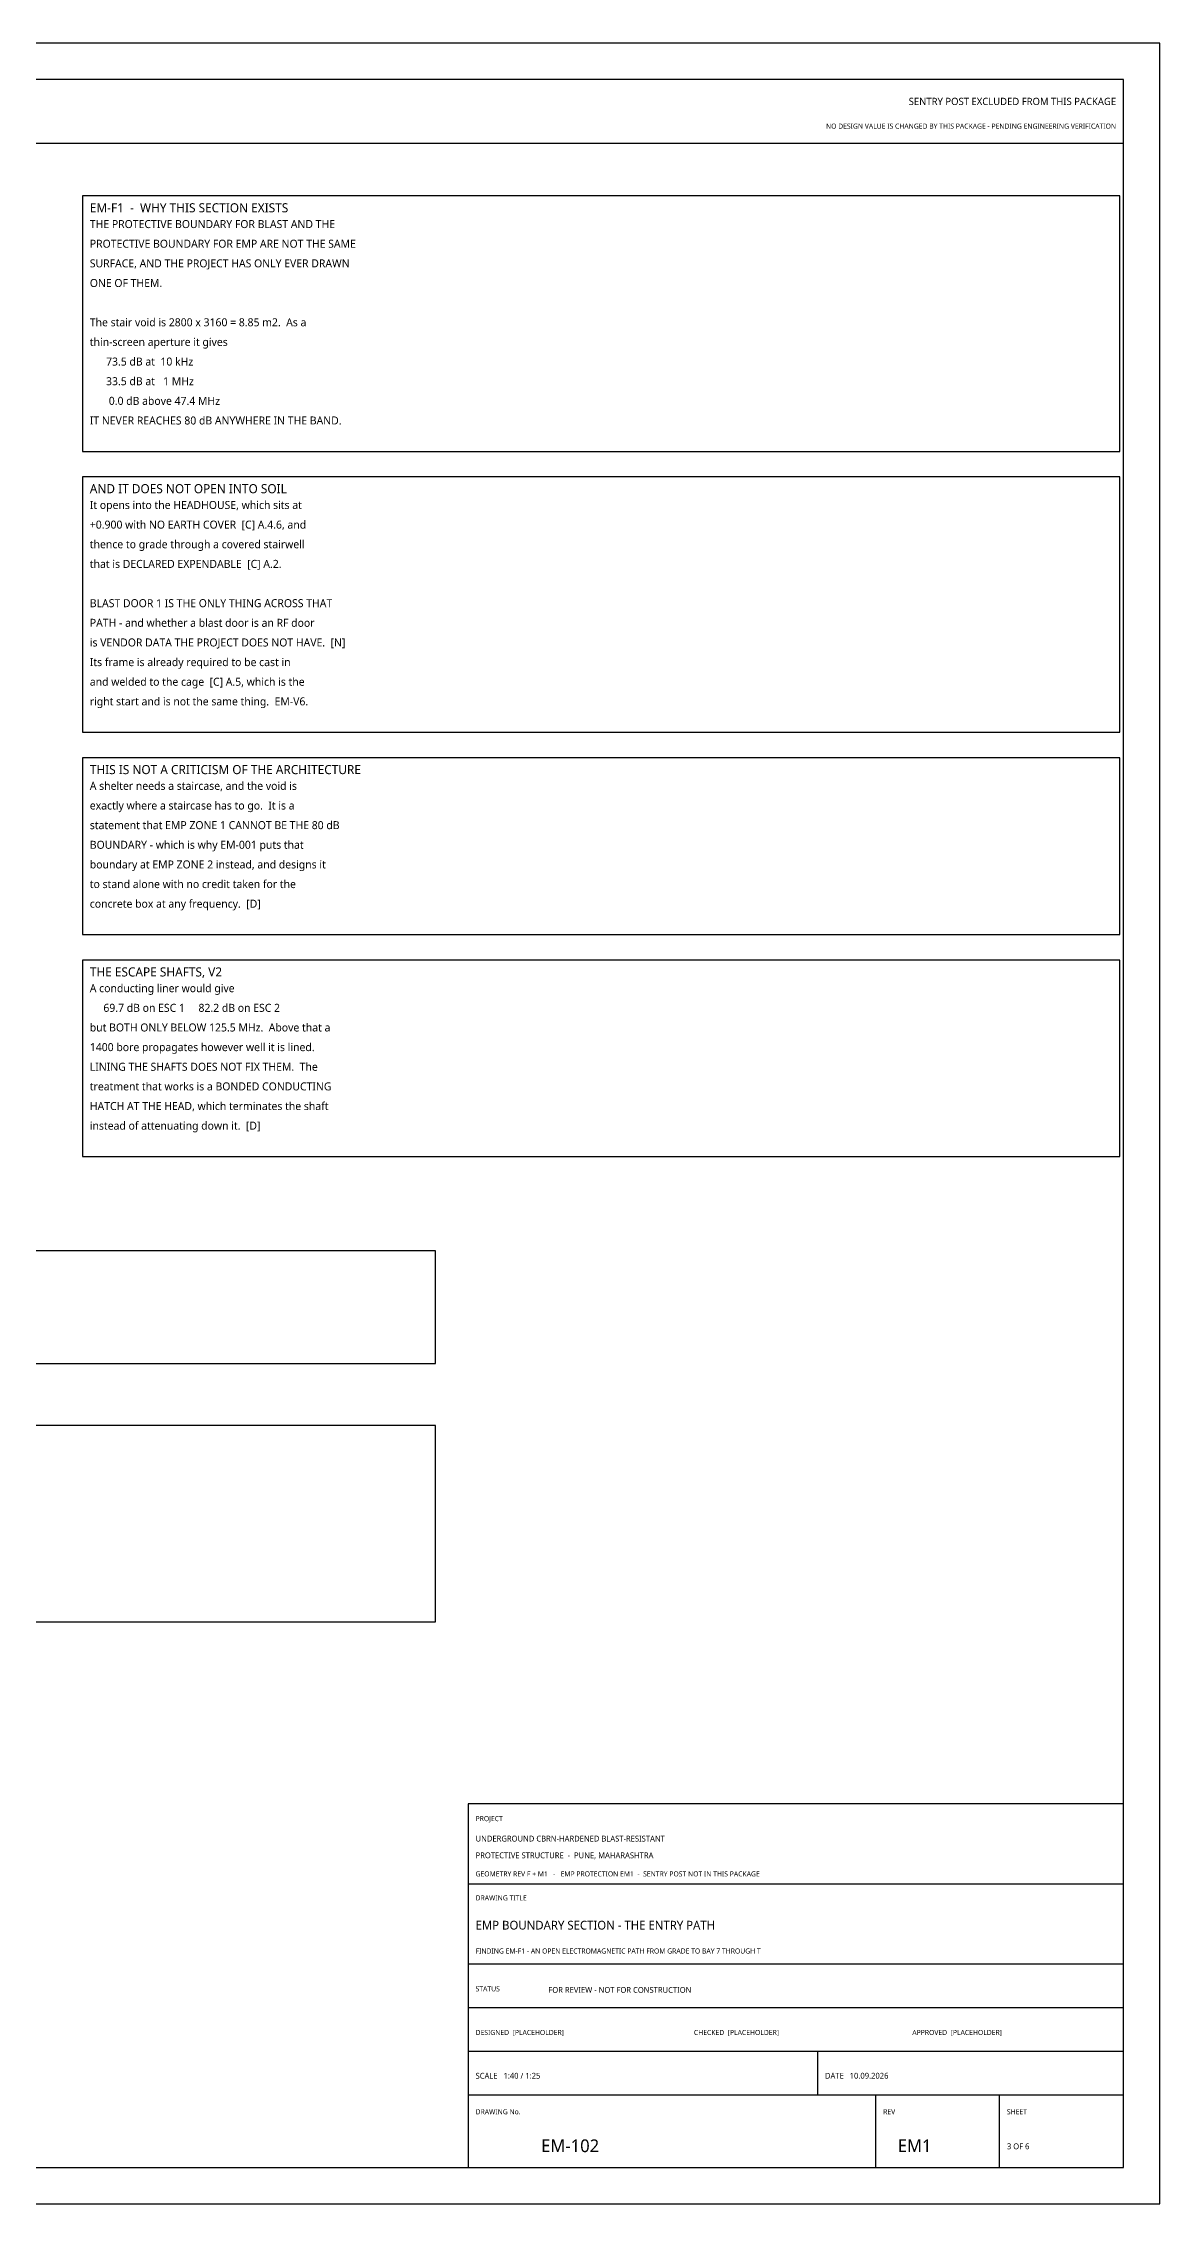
# Model space of a CAD drawing. Header units: millimetres. Extents: x 0 to 841, y 0 to 594.
# Drawn here: x 534 to 841, y 0 to 594 of the extents above; entities that cross this region are included whole.
import ezdxf
from ezdxf.enums import TextEntityAlignment as Align

# ---------------------------------------------------------------- set-up
doc = ezdxf.new("R2010")
doc.units = ezdxf.units.MM
for name, color, linetype in [('M-FLAG', 1, 'Continuous'), ('M-TITLE', 7, 'Continuous'), ('S-NOTE', 7, 'Continuous'), ('S-TITLE', 7, 'Continuous')]:
    doc.layers.add(name, color=color, linetype=linetype)
doc.styles.add('OpenSans', font='OpenSans-Regular.ttf')

msp = doc.modelspace()

# ---------------------------------------------------------------- linework, layer by layer
at = {"layer": 'M-TITLE'}
for p, q in [((10, 566.5), (831, 566.5)), ((651, 88), (831, 88)), ((651, 66), (831, 66)), ((651, 54), (831, 54)), ((651, 42), (831, 42)), ((747, 30), (747, 42)), ((651, 30), (831, 30)), ((763, 10), (763, 30)), ((797, 10), (797, 30))]:
    msp.add_line(p, q, dxfattribs=at)
msp.add_lwpolyline([(651, 10), (831, 10), (831, 110), (651, 110)], close=True, dxfattribs=at)
at = {"layer": 'S-TITLE'}
for points in [[(0, 0), (841, 0), (841, 594), (0, 594)], [(10, 10), (831, 10), (831, 584), (10, 584)], [(545, 481.775), (830, 481.775), (830, 552), (545, 552)], [(545, 404.55), (830, 404.55), (830, 474.775), (545, 474.775)], [(545, 348.925), (830, 348.925), (830, 397.55), (545, 397.55)], [(545, 287.9), (830, 287.9), (830, 341.925), (545, 341.925)], [(420, 230.975), (642, 230.975), (642, 262), (420, 262)], [(420, 159.975), (642, 159.975), (642, 214), (420, 214)]]:
    msp.add_lwpolyline(points, close=True, dxfattribs=at)

# ---------------------------------------------------------------- texts
at = {"layer": 'M-FLAG', "style": 'OpenSans'}
for s, height, p in [('SENTRY POST EXCLUDED FROM THIS PACKAGE', 2, (829, 577)), ('NO DESIGN VALUE IS CHANGED BY THIS PACKAGE - PENDING ENGINEERING VERIFICATION', 1.4, (829, 570.5))]:
    msp.add_text(s, height=height, dxfattribs=at).set_placement(p, align=Align.RIGHT)
msp.add_text('FOR REVIEW - NOT FOR CONSTRUCTION', height=1.6, dxfattribs=at).set_placement((673, 58))
at = {"layer": 'M-TITLE', "style": 'OpenSans'}
for s, height, p in [('PROJECT', 1.4, (653, 105.2)), ('UNDERGROUND CBRN-HARDENED BLAST-RESISTANT', 1.6, (653, 99.6)), ('PROTECTIVE STRUCTURE  -  PUNE, MAHARASHTRA', 1.6, (653, 95)), ('GEOMETRY REV F + M1   -   EMP PROTECTION EM1  -  SENTRY POST NOT IN THIS PACKAGE', 1.4, (653, 90)), ('DRAWING TITLE', 1.4, (653, 83.4)), ('EMP BOUNDARY SECTION - THE ENTRY PATH', 2.4, (653, 75.4)), ('FINDING EM-F1 - AN OPEN ELECTROMAGNETIC PATH FROM GRADE TO BAY 7 THROUGH T', 1.4, (653, 68.8)), ('STATUS', 1.4, (653, 58.4)), ('DESIGNED  [PLACEHOLDER]', 1.4, (653, 46.4)), ('CHECKED  [PLACEHOLDER]', 1.4, (713, 46.4)), ('APPROVED  [PLACEHOLDER]', 1.4, (773, 46.4)), ('SCALE   1:40 / 1:25', 1.6, (653, 34.4)), ('DATE   10.09.2026', 1.6, (749, 34.4)), ('DRAWING No.', 1.4, (653, 24.6)), ('REV', 1.4, (765, 24.6)), ('SHEET', 1.4, (799, 24.6)), ('EM-102', 3.5, (671, 14.2)), ('EM1', 3.5, (769, 14.2)), ('3 OF 6', 1.6, (799, 15))]:
    msp.add_text(s, height=height, dxfattribs=at).set_placement(p)
at = {"layer": 'S-NOTE', "style": 'OpenSans'}
for s, p in [('THE PROTECTIVE BOUNDARY FOR BLAST AND THE', (547, 543.175)), ('SURFACE, AND THE PROJECT HAS ONLY EVER DRAWN', (547, 532.375)), ('PROTECTIVE BOUNDARY FOR EMP ARE NOT THE SAME', (547, 537.775)), ('ONE OF THEM.', (547, 526.975)), ('The stair void is 2800 x 3160 = 8.85 m2.  As a', (547, 516.175)), ('thin-screen aperture it gives', (547, 510.775)), ('      73.5 dB at  10 kHz', (547, 505.375)), ('      33.5 dB at   1 MHz', (547, 499.975)), ('       0.0 dB above 47.4 MHz', (547, 494.575)), ('IT NEVER REACHES 80 dB ANYWHERE IN THE BAND.', (547, 489.175)), ('It opens into the HEADHOUSE, which sits at', (547, 465.95)), ('thence to grade through a covered stairwell', (547, 455.15)), ('+0.900 with NO EARTH COVER  [C] A.4.6, and', (547, 460.55)), ('that is DECLARED EXPENDABLE  [C] A.2.', (547, 449.75)), ('BLAST DOOR 1 IS THE ONLY THING ACROSS THAT', (547, 438.95)), ('PATH - and whether a blast door is an RF door', (547, 433.55)), ('is VENDOR DATA THE PROJECT DOES NOT HAVE.  [N]', (547, 428.15)), ('Its frame is already required to be cast in', (547, 422.75)), ('and welded to the cage  [C] A.5, which is the', (547, 417.35)), ('right start and is not the same thing.  EM-V6.', (547, 411.95)), ('A shelter needs a staircase, and the void is', (547, 388.725)), ('statement that EMP ZONE 1 CANNOT BE THE 80 dB', (547, 377.925)), ('exactly where a staircase has to go.  It is a', (547, 383.325)), ('BOUNDARY - which is why EM-001 puts that', (547, 372.525)), ('boundary at EMP ZONE 2 instead, and designs it', (547, 367.125)), ('to stand alone with no credit taken for the', (547, 361.725)), ('concrete box at any frequency.  [D]', (547, 356.325)), ('A conducting liner would give', (547, 333.1)), ('     69.7 dB on ESC 1     82.2 dB on ESC 2', (547, 327.7)), ('but BOTH ONLY BELOW 125.5 MHz.  Above that a', (547, 322.3)), ('1400 bore propagates however well it is lined.', (547, 316.9)), ('LINING THE SHAFTS DOES NOT FIX THEM.  The', (547, 311.5)), ('treatment that works is a BONDED CONDUCTING', (547, 306.1)), ('HATCH AT THE HEAD, which terminates the shaft', (547, 300.7)), ('instead of attenuating down it.  [D]', (547, 295.3))]:
    msp.add_text(s, height=2.2, dxfattribs=at).set_placement(p)
at = {"layer": 'S-TITLE', "style": 'OpenSans'}
for s, p in [('EM-F1  -  WHY THIS SECTION EXISTS', (547, 547.5)), ('AND IT DOES NOT OPEN INTO SOIL', (547, 470.275)), ('THIS IS NOT A CRITICISM OF THE ARCHITECTURE', (547, 393.05)), ('THE ESCAPE SHAFTS, V2', (547, 337.425))]:
    msp.add_text(s, height=2.5, dxfattribs=at).set_placement(p)

doc.saveas('drawing.dxf')
